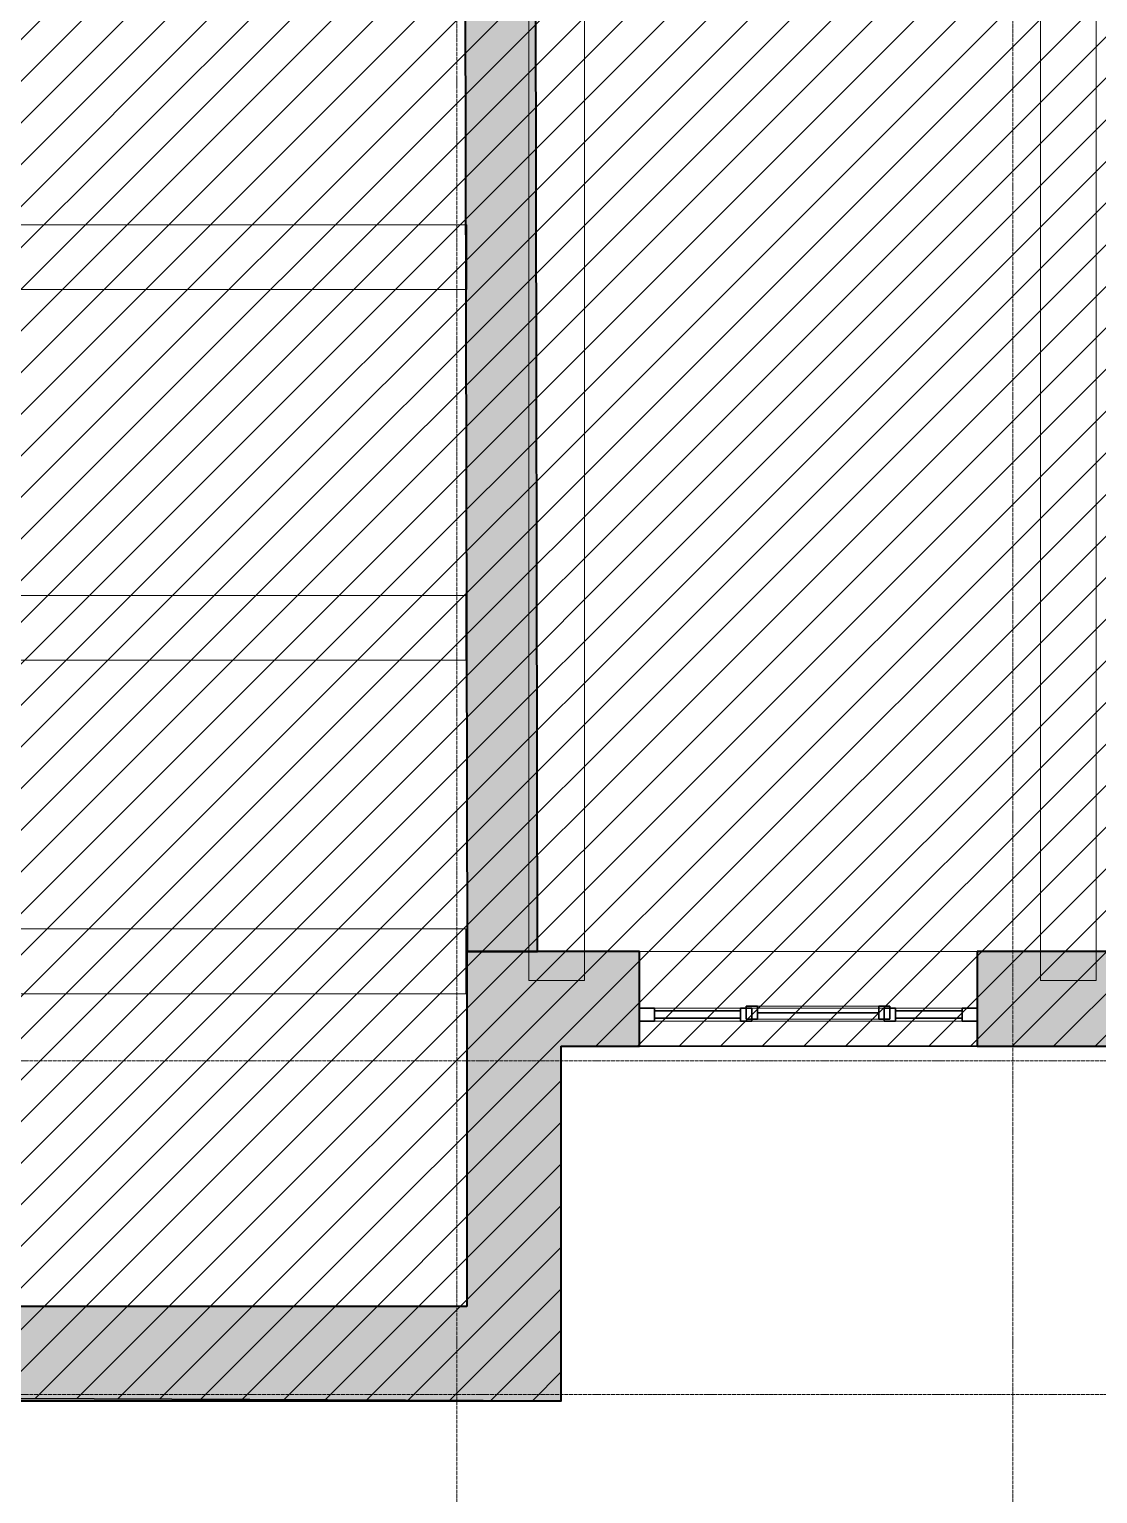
# Model space of a CAD drawing. Header units: millimetres. Extents: x -11886 to 379896, y -8130 to 47743.
# Drawn here: x 5404 to 11167, y -229 to 7673 of the extents above; entities that cross this region are included whole.
import ezdxf

# ---------------------------------------------------------------- set-up
doc = ezdxf.new("R2010")
doc.units = ezdxf.units.MM
for name, pattern in [('ADSK_Линия сетки', [25, 20, -2.5, 0, -2.5]), ('ADSK_Сверху', [4.5, 3, -1.5]), ('ADSK_Снесено', [4.5, 3, -1.5])]:
    doc.linetypes.add(name, pattern=pattern)
for name, color, linetype, lineweight, true_color in [('_ Окна', 5, 'Continuous', 30, 0x0000ff), ('Витраж', 5, 'Continuous', 18, 0x0000ff), ('Окна', 5, 'Continuous', 18, 0x0000ff), ('Панели витража', 5, 'Continuous', 18, 0x0000ff), ('Стены внутренние', 5, 'Continuous', 18, 0x0000ff), ('Стены наружные', 1, 'ADSK_Снесено', 18, 0xff0000)]:
    doc.layers.add(name, color=color, linetype=linetype, lineweight=lineweight, true_color=true_color)
doc.layers.add('Каркас', color=7, linetype='Continuous', lineweight=18)
doc.layers.add('Оси', color=7, linetype='Continuous', lineweight=9)

# ---------------------------------------------------------------- blocks, each defined once
blk = doc.blocks.new('Прямоугольный импост - 70х20_60мм-1427834-01 План 1-го этажа маркировочный')
at = {"layer": 'Витраж', "color": 161, "linetype": 'ADSK_Сверху', "true_color": 0xaaaaff}
for p, q in [((19943.7, 2391.5), (19943.7, 2321.5)), ((20023.7, 2391.5), (19943.7, 2391.5)), ((20518.7, 2391.5), (20488.7, 2391.5)), ((20023.7, 2321.5), (19943.7, 2321.5)), ((20518.7, 2321.5), (20488.7, 2321.5))]:
    blk.add_line(p, q, dxfattribs=at)
blk = doc.blocks.new('Прямоугольный импост - 70х20_60мм-1427366-01 План 1-го этажа маркировочный')
at = {"layer": 'Витраж', "color": 161, "linetype": 'ADSK_Сверху', "true_color": 0xaaaaff}
for p, q in [((-80, 35), (0, 35)), ((0, 35), (0, -35)), ((0, -35), (-80, -35))]:
    blk.add_line(p, q, dxfattribs=at)
blk = doc.blocks.new('Прямоугольный импост - 70х20_60мм-1427367-01 План 1-го этажа маркировочный')
at = {"layer": 'Витраж', "color": 161, "linetype": 'ADSK_Сверху', "true_color": 0xaaaaff}
for p, q in [((0, 35), (-80, 35)), ((0, -35), (0, 35)), ((-80, -35), (0, -35))]:
    blk.add_line(p, q, dxfattribs=at)
blk = doc.blocks.new('Прямоугольный импост - 70х20_60мм-1261975-01 План 1-го этажа маркировочный')
at = {"layer": 'Витраж', "color": 161, "linetype": 'ADSK_Сверху', "true_color": 0xaaaaff}
for p, q in [((20548.7, 2391.5), (20518.7, 2391.5)), ((21293.7, 2391.5), (21263.7, 2391.5)), ((20548.7, 2321.5), (20518.7, 2321.5)), ((21293.7, 2321.5), (21263.7, 2321.5))]:
    blk.add_line(p, q, dxfattribs=at)
blk = doc.blocks.new('Прямоугольный импост - 70х20_60мм-1225113-01 План 1-го этажа маркировочный')
at = {"layer": 'Витраж', "color": 161, "linetype": 'ADSK_Сверху', "true_color": 0xaaaaff}
for p, q in [((-6006, 10091.9), (-6006, 10121.9)), ((-5936, 10091.9), (-5936, 10121.9)), ((-6006, 9651.9), (-6006, 9731.9)), ((-5936, 9651.9), (-5936, 9731.9)), ((-6006, 9651.9), (-5936, 9651.9))]:
    blk.add_line(p, q, dxfattribs=at)
blk = doc.blocks.new('Прямоугольный импост - 70х60мм-1427364-01 План 1-го этажа маркировочный')
at = {"layer": 'Витраж', "color": 161, "linetype": 'ADSK_Сверху', "true_color": 0xaaaaff}
for p, q in [((-30, 35), (30, 35)), ((30, -35), (-30, -35))]:
    blk.add_line(p, q, dxfattribs=at)
blk = doc.blocks.new('Прямоугольный импост - 70х60мм-1427836-01 План 1-го этажа маркировочный')
at = {"layer": 'Витраж', "color": 161, "linetype": 'ADSK_Сверху', "true_color": 0xaaaaff}
for p, q in [((20023.7, 2391.5), (20023.7, 2321.5)), ((20488.7, 2391.5), (20023.7, 2391.5)), ((20488.7, 2321.5), (20488.7, 2391.5)), ((20488.7, 2321.5), (20023.7, 2321.5))]:
    blk.add_line(p, q, dxfattribs=at)
blk = doc.blocks.new('Прямоугольный импост - 70х60мм-1225009-01 План 1-го этажа маркировочный')
at = {"layer": 'Витраж', "color": 161, "linetype": 'ADSK_Сверху', "true_color": 0xaaaaff}
for p, q in [((-5936, 11391.9), (-6006, 11391.9)), ((-6006, 11031.9), (-6006, 11391.9)), ((-5936, 11031.9), (-5936, 11391.9)), ((-6006, 11031.9), (-5936, 11031.9))]:
    blk.add_line(p, q, dxfattribs=at)
blk = doc.blocks.new('Прямоугольный импост - 70х60мм-1261977-01 План 1-го этажа маркировочный')
at = {"layer": 'Витраж', "color": 161, "linetype": 'ADSK_Сверху', "true_color": 0xaaaaff}
for p, q in [((20548.7, 2391.5), (20548.7, 2321.5)), ((21263.7, 2391.5), (20548.7, 2391.5)), ((21263.7, 2321.5), (21263.7, 2391.5)), ((21263.7, 2321.5), (20548.7, 2321.5))]:
    blk.add_line(p, q, dxfattribs=at)
blk = doc.blocks.new('Системная панель - _AR_Стекло_40мм_привязка по центру-1262001-01 План 1-го этажа маркировочный')
at = {"layer": 'Панели витража', "lineweight": 30}
for p, q in [((180, 20), (-180, 20)), ((-180, 20), (-180, -20)), ((180, -20), (180, 20)), ((-180, -20), (180, -20))]:
    blk.add_line(p, q, dxfattribs=at)
blk = doc.blocks.new('Прямоугольный импост - 70х20_60мм-1262002-01 План 1-го этажа маркировочный')
at = {"layer": 'Витраж', "lineweight": 30}
for p, q in [((-80, 35), (0, 35)), ((-80, -35), (-80, 35)), ((0, 35), (0, -35)), ((0, -35), (-80, -35))]:
    blk.add_line(p, q, dxfattribs=at)
blk = doc.blocks.new('Прямоугольный импост - 70х20_60мм-1262003-01 План 1-го этажа маркировочный')
at = {"layer": 'Витраж', "lineweight": 30}
for p, q in [((0, 35), (-80, 35)), ((-80, 35), (-80, -35)), ((0, -35), (0, 35)), ((-80, -35), (0, -35))]:
    blk.add_line(p, q, dxfattribs=at)
blk = doc.blocks.new('Системная панель - _AR_Стекло_40мм_привязка по центру-1427838-01 План 1-го этажа маркировочный')
at = {"layer": 'Панели витража', "lineweight": 30}
for p, q in [((232.5, 20), (-232.5, 20)), ((-232.5, 20), (-232.5, -20)), ((232.5, -20), (232.5, 20)), ((-232.5, -20), (232.5, -20))]:
    blk.add_line(p, q, dxfattribs=at)
blk = doc.blocks.new('Витраж-тент со смещением вовне - 60мм 30 сдвиг-1466957-01 План 1-го этажа маркировочный')
at = {"layer": '_ Окна'}
for p, q in [((-387.5, 25), (-387.5, -45)), ((-387.5, 25), (-327.5, 25)), ((-387.5, -45), (-387.5, 25)), ((-327.5, 25), (-327.5, -45)), ((387.5, 25), (327.5, 25)), ((327.5, 25), (327.5, -45)), ((387.5, -45), (387.5, 25)), ((387.5, -45), (387.5, 25)), ((-327.5, -45), (-387.5, -45)), ((-327.5, -10), (327.5, -10)), ((327.5, -45), (387.5, -45))]:
    blk.add_line(p, q, dxfattribs=at)
at = {"layer": 'Окна'}
for p, q in [((327.5, 25), (-327.5, 25)), ((-327.5, -45), (327.5, -45))]:
    blk.add_line(p, q, dxfattribs=at)
blk = doc.blocks.new('Прямоугольный импост - 70х60мм-V37-01 План 1-го этажа маркировочный')
at = {"layer": 'Витраж'}
for p, q in [((-6006, 9731.9), (-6006, 10091.9)), ((-5936, 10091.9), (-5936, 9731.9))]:
    blk.add_line(p, q, dxfattribs=at)
blk = doc.blocks.new('Прямоугольный импост - 70х60мм-V178-01 План 1-го этажа маркировочный')
at = {"layer": 'Витраж'}
for p, q in [((20023.7, 2391.5), (20488.7, 2391.5)), ((20488.7, 2321.5), (20023.7, 2321.5))]:
    blk.add_line(p, q, dxfattribs=at)
blk = doc.blocks.new('Прямоугольный импост - 70х60мм-1262000-01 План 1-го этажа маркировочный')
at = {"layer": 'Витраж', "lineweight": 30}
for p, q in [((-30, 35), (30, 35)), ((-30, -35), (-30, 35)), ((30, 35), (30, -35)), ((30, -35), (-30, -35))]:
    blk.add_line(p, q, dxfattribs=at)
blk = doc.blocks.new('Прямоугольный импост - 70х60мм-V179-01 План 1-го этажа маркировочный')
at = {"layer": 'Витраж'}
for p, q in [((20548.7, 2391.5), (21263.7, 2391.5)), ((21263.7, 2321.5), (20548.7, 2321.5))]:
    blk.add_line(p, q, dxfattribs=at)

msp = doc.modelspace()

# ---------------------------------------------------------------- hatches: boundary and pattern name
at = {"lineweight": 13, "true_color": 0x636466, "transparency": 33554559}
h = msp.add_hatch(dxfattribs=at)
h.set_pattern_fill('ANSI31', color=251, scale=50)
h.set_pattern_definition([(45, (0, 84876.59), (-112.2532, 112.2532), [])])
h.paths.add_polyline_path([(49933.4, 8532.3), (56213.95, 8532.3), (56032.62, 43759.21), (46033.21, 43759.21), (46033.21, 20934.06), (46719.85, 20904.57), (46719.85, 10918.4), (782.6, 10918.4), (771.13, 8529.25), (290.5, 8529.25), (290.5, 306.79), (8273, 272.02), (8273, 2186.48), (18972.64, 2186.48), (18972.64, -2732.57), (31336.4, -2732.57), (31336.4, 2185.74), (42036.93, 2106.79), (42036.93, 150.23), (49933.4, 150.23)])
at = {"layer": 'Стены внутренние', "true_color": 0xc0c0c0}
msp.add_hatch(color=9, dxfattribs=at).paths.add_polyline_path([(7765.59, 2696.11), (8145.59, 2696.85), (8132.51, 9361.25), (7752.51, 9360.5), (7765.49, 2744)])
at = {"layer": 'Стены наружные', "linetype": 'Continuous', "true_color": 0xc0c0c0}
msp.add_hatch(color=9, dxfattribs=at).paths.add_polyline_path([(8273, 782.02), (8273, 2696.48), (7763, 2696.11), (7763, 782.02), (7932.83, 782.02)])
h = msp.add_hatch(color=9, dxfattribs=at)
h.paths.add_polyline_path([(41519.93, 2186.48), (42036.93, 2186.48), (42036.93, 2696.48), (41519.93, 2696.48), (41519.93, 2322.96)])
h.paths.add_polyline_path([(38947.97, 2186.48), (39699.93, 2186.48), (39699.93, 2696.48), (38672.85, 2696.48), (38672.85, 2186.48)])
h.paths.add_polyline_path([(36852.85, 2186.48), (36852.85, 2696.48), (35863.53, 2696.48), (35863.53, 2186.48), (36718.5, 2186.48)])
h.paths.add_polyline_path([(34043.53, 2186.48), (34043.53, 2696.48), (33055.97, 2696.48), (33055.97, 2186.48), (33296.27, 2186.48)])
h.paths.add_polyline_path([(30252.67, 2186.48), (31235.97, 2186.48), (31235.97, 2696.48), (30252.67, 2696.48), (30252.67, 2400.22)])
h.paths.add_polyline_path([(28432.67, 2186.48), (28432.67, 2696.48), (27452.43, 2696.48), (27452.43, 2186.48), (28180.43, 2186.48)])
h.paths.add_polyline_path([(22226.96, 2186.48), (22792.43, 2186.48), (22792.43, 2696.48), (21763.73, 2696.48), (21763.73, 2186.48), (22064.43, 2186.48)])
h.paths.add_polyline_path([(25752.43, 2186.48), (25752.43, 2696.48), (24492.43, 2696.48), (24492.43, 2186.48)])
h.paths.add_polyline_path([(16107.48, 2186.48), (17097.66, 2186.48), (17097.66, 2696.48), (16107.48, 2696.48), (16107.48, 2602.68)])
h.paths.add_polyline_path([(19943.73, 2186.48), (19943.73, 2696.48), (18917.66, 2696.48), (18917.66, 2186.48), (18972.64, 2186.48)])
h.paths.add_polyline_path([(13865.31, 2186.48), (14287.48, 2186.48), (14287.48, 2696.48), (13310.86, 2696.48), (13310.86, 2186.48)])
h.paths.add_polyline_path([(11490.86, 2186.48), (11490.86, 2696.48), (10515.87, 2696.48), (10515.87, 2186.48)])
h.paths.add_polyline_path([(8273, 2186.48), (8695.87, 2186.48), (8695.87, 2696.48), (8273, 2696.48), (8273, 2599.37)])
h = msp.add_hatch(color=9, dxfattribs=at)
h.paths.add_polyline_path([(5505.95, 272.02), (8273, 272.02), (8273, 782.02), (5035.8, 782.02), (5035.8, 272.02)])
h.paths.add_polyline_path([(800.5, 272.02), (3575.8, 272.02), (3575.8, 782.02), (800.5, 782.02), (800.5, 610.21)])

# ---------------------------------------------------------------- linework, layer by layer
at = {"color": 251, "lineweight": 30, "true_color": 0x636466}
msp.add_lwpolyline([(46033.21, 20934.06), (46033.21, 43759.21), (56032.62, 43759.21), (56213.95, 8532.3), (49933.4, 8532.3), (49933.4, 150.23), (42036.93, 150.23), (42036.93, 2106.79), (31235.97, 2186.48), (31336.4, 2185.74), (31336.4, -2732.57), (18972.64, -2732.57), (18972.64, 2186.48), (8273, 2186.48), (8273, 272.02), (290.5, 306.79), (290.5, 8529.25)], dxfattribs=at)
at = {"layer": 'Каркас', "color": 253, "linetype": 'ADSK_Сверху', "true_color": 0xb2b2b2}
for p, q in [((8098.48, 8927), (8098.48, 2540.02)), ((8398.48, 2540.02), (8398.48, 8927)), ((10858.48, 8927), (10858.48, 2540.02)), ((11158.48, 2540.02), (11158.48, 8927)), ((7763.4, 6618.4), (561.63, 6618.4)), ((7763.4, 6618.4), (7763.4, 6268.4)), ((561.63, 6268.4), (7763.4, 6268.4)), ((7758.4, 4618.4), (556.63, 4618.4)), ((7758.4, 4618.4), (7758.4, 4268.4)), ((556.63, 4268.4), (7758.4, 4268.4)), ((7758.4, 2818.4), (556.24, 2818.4)), ((7758.4, 2818.4), (7758.4, 2468.4)), ((8398.48, 2540.02), (8098.48, 2540.02)), ((11158.48, 2540.02), (10858.48, 2540.02)), ((556.24, 2468.4), (7758.4, 2468.4))]:
    msp.add_line(p, q, dxfattribs=at)
at = {"layer": 'Каркас', "color": 253, "linetype": 'ADSK_Сверху', "true_color": 0xaaaaaa}
for p, q in [((8098.48, 2540.02), (8098.48, 8927)), ((8398.48, 2540.02), (8398.48, 8927)), ((10858.48, 2540.02), (10858.48, 8927)), ((11158.48, 2540.02), (11158.48, 8927)), ((7763.4, 6618.4), (561.63, 6618.4)), ((7763.4, 6268.4), (7763.4, 6618.4)), ((7763.4, 6268.4), (561.63, 6268.4)), ((7758.4, 4618.4), (556.63, 4618.4)), ((7758.4, 4268.4), (7758.4, 4618.4)), ((7758.4, 4268.4), (556.63, 4268.4)), ((7758.4, 2818.4), (556.24, 2818.4)), ((7758.4, 2468.4), (7758.4, 2818.4)), ((8098.48, 2540.02), (8398.48, 2540.02)), ((10858.48, 2540.02), (11158.48, 2540.02)), ((7758.4, 2468.4), (556.24, 2468.4))]:
    msp.add_line(p, q, dxfattribs=at)
at = {"layer": 'Оси', "linetype": 'ADSK_Линия сетки'}
for p, q in [((7709.91, -7330.38), (7709.91, 21668.8)), ((10709.91, -7330.38), (10709.91, 21668.8)), ((-11086.22, 2106.79), (57141.72, 2106.79)), ((-11086.22, 306.79), (57141.72, 306.79))]:
    msp.add_line(p, q, dxfattribs=at)
at = {"layer": 'Стены внутренние', "color": 18, "lineweight": 40, "true_color": 0x000000}
for p, q in [((8145.59, 2696.85), (8133.77, 8721.26)), ((7754.71, 8243.39), (7765.59, 2696.11)), ((7765.59, 2696.11), (8145.59, 2696.85))]:
    msp.add_line(p, q, dxfattribs=at)
at = {"layer": 'Стены наружные', "color": 18, "linetype": 'Continuous', "lineweight": 40, "true_color": 0x000000}
for p, q in [((8695.87, 2696.48), (7763, 2696.48)), ((7763, 2696.48), (7763, 782.02)), ((8695.87, 2186.48), (8695.87, 2696.48)), ((11490.86, 2696.48), (10515.87, 2696.48)), ((10515.87, 2696.48), (10515.87, 2186.48)), ((8273, 272.02), (8273, 2186.48)), ((8273, 2186.48), (8695.87, 2186.48)), ((10515.87, 2186.48), (11490.86, 2186.48)), ((7763, 782.02), (5035.8, 782.02)), ((5035.8, 272.02), (8273, 272.02))]:
    msp.add_line(p, q, dxfattribs=at)
at = {"layer": 'Стены наружные', "color": 18, "linetype": 'Continuous', "true_color": 0x000000}
for p, q in [((8695.87, 2696.48), (10515.87, 2696.48)), ((10515.87, 2186.48), (8695.87, 2186.48))]:
    msp.add_line(p, q, dxfattribs=at)

# ---------------------------------------------------------------- block references
at = {"layer": '_ Окна', "rotation": 180}
msp.add_blockref('Витраж-тент со смещением вовне - 60мм 30 сдвиг-1466957-01 План 1-го этажа маркировочный', (9658.37, 2356.48), dxfattribs=at)
at = {"layer": 'Витраж', "color": 161, "linetype": 'ADSK_Сверху', "true_color": 0xaaaaff}
for name, p in [('Прямоугольный импост - 70х20_60мм-1427834-01 План 1-го этажа маркировочный', (-11247.86, 0)), ('Прямоугольный импост - 70х60мм-1427836-01 План 1-го этажа маркировочный', (-11247.86, 0)), ('Прямоугольный импост - 70х20_60мм-1261975-01 План 1-го этажа маркировочный', (-11247.86, 0)), ('Прямоугольный импост - 70х60мм-1261977-01 План 1-го этажа маркировочный', (-11247.86, 0)), ('Прямоугольный импост - 70х20_60мм-1427367-01 План 1-го этажа маркировочный', (10515.87, 2356.48))]:
    msp.add_blockref(name, p, dxfattribs=at)
at = {"layer": 'Витраж', "color": 161, "linetype": 'ADSK_Сверху', "true_color": 0xaaaaff, "extrusion": (0, 0, -1)}
for name, p in [('Прямоугольный импост - 70х20_60мм-1427366-01 План 1-го этажа маркировочный', (-8695.87, 2356.48)), ('Прямоугольный импост - 70х60мм-1427364-01 План 1-го этажа маркировочный', (-9270.87, 2356.48)), ('Прямоугольный импост - 70х60мм-1427364-01 План 1-го этажа маркировочный', (-10045.87, 2356.48))]:
    msp.add_blockref(name, p, dxfattribs=at)
at = {"layer": 'Витраж', "extrusion": (0, 0, -1)}
for name, p in [('Прямоугольный импост - 70х20_60мм-1262002-01 План 1-го этажа маркировочный', (-8695.87, 2356.48)), ('Прямоугольный импост - 70х60мм-1262000-01 План 1-го этажа маркировочный', (-9270.87, 2356.48)), ('Прямоугольный импост - 70х60мм-1262000-01 План 1-го этажа маркировочный', (-10045.87, 2356.48))]:
    msp.add_blockref(name, p, dxfattribs=at)
at = {"layer": 'Витраж'}
for name, p in [('Прямоугольный импост - 70х60мм-V178-01 План 1-го этажа маркировочный', (-11247.86, 0)), ('Прямоугольный импост - 70х60мм-V179-01 План 1-го этажа маркировочный', (-11247.86, 0)), ('Прямоугольный импост - 70х20_60мм-1262003-01 План 1-го этажа маркировочный', (10515.87, 2356.48))]:
    msp.add_blockref(name, p, dxfattribs=at)
at = {"layer": 'Витраж', "color": 161, "linetype": 'ADSK_Сверху', "true_color": 0xaaaaff}
for name, p, rotation in [('Прямоугольный импост - 70х20_60мм-1225113-01 План 1-го этажа маркировочный', (20167.8, 8327.52), 90.00000000000014), ('Прямоугольный импост - 70х60мм-1225009-01 План 1-го этажа маркировочный', (21467.8, 8327.52), 90)]:
    msp.add_blockref(name, p, dxfattribs=dict(at, rotation=rotation))
at = {"layer": 'Витраж', "rotation": 90.00000000000014}
msp.add_blockref('Прямоугольный импост - 70х60мм-V37-01 План 1-го этажа маркировочный', (20167.8, 8327.52), dxfattribs=at)
at = {"layer": 'Панели витража', "rotation": 180}
for name, p in [('Системная панель - _AR_Стекло_40мм_привязка по центру-1427838-01 План 1-го этажа маркировочный', (9008.37, 2356.48)), ('Системная панель - _AR_Стекло_40мм_привязка по центру-1262001-01 План 1-го этажа маркировочный', (10255.87, 2356.48))]:
    msp.add_blockref(name, p, dxfattribs=at)

doc.saveas('drawing.dxf')
